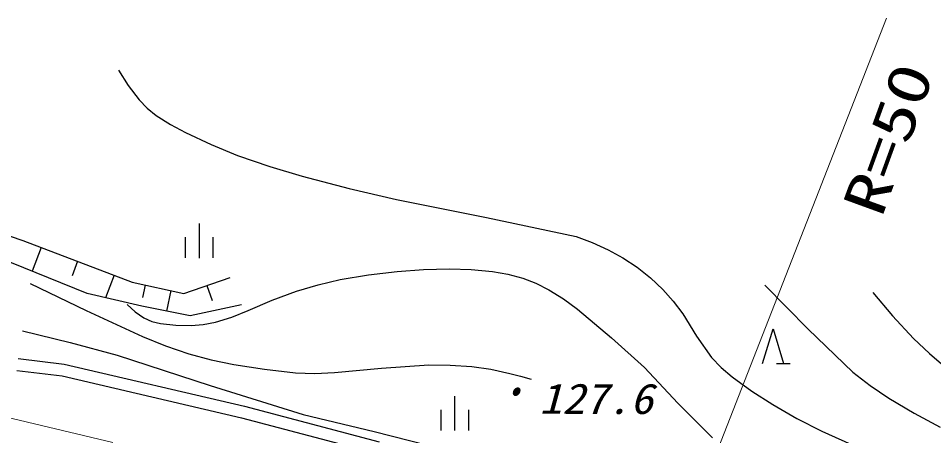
# Model space of a CAD drawing. Units: millimetres, scale not verified. Extents: x 40000 to 680000, y 20000 to 380000.
# Drawn here: x 226006 to 265802, y 301973 to 320103 of the extents above; entities that cross this region are included whole.
import ezdxf
from ezdxf.enums import TextEntityAlignment as Align

# ---------------------------------------------------------------- set-up
doc = ezdxf.new("R2010")
doc.units = ezdxf.units.MM
doc.header["$LTSCALE"] = 1000
doc.linetypes.add('CHAIN', pattern=[18.5, 12, -1.5, 3.5, -1.5])
for name, color, linetype, lineweight in [('M-BGD', 7, 'Continuous', 25), ('M-BGD-HTXT', 7, 'Continuous', 13), ('M-BMK', 2, 'CHAIN', 13)]:
    doc.layers.add(name, color=color, linetype=linetype, lineweight=lineweight)
doc.styles.add('ＭＳ ゴシック', font='')
doc.styles.get('ＭＳ ゴシック').set_extended_font_data('MS Gothic')

# ---------------------------------------------------------------- blocks, each defined once
blk = doc.blocks.new('BUHIN100')
at = {"color": 7, "linetype": 'Continuous', "lineweight": 25}
for p, q in [((-35, 749), (35, -749)), ((-607, 125), (-564, -774)), ((592, 182), (634, -717))]:
    blk.add_line(p, q, dxfattribs=at)

msp = doc.modelspace()

# ---------------------------------------------------------------- linework, layer by layer
at = {"layer": 'M-BGD'}
for p, q in [((218663, 312972), (226208, 310457)), ((229003, 308151), (222785, 310666)), ((226208, 310457), (230959, 308640)), ((227000, 310154), (226605, 309121)), ((228584, 309549), (228340, 308911)), ((230167, 308943), (229794, 307965)), ((233195, 308151), (235221, 308850)), ((230959, 308640), (233195, 308151)), ((231518, 308518), (231399, 307971)), ((234208, 308501), (234433, 307849)), ((231379, 307592), (229003, 308151)), ((232636, 308274), (232441, 307380)), ((235710, 307662), (233475, 307173)), ((233475, 307173), (231379, 307592)), ((226006, 305322), (228005, 305081)), ((228005, 305081), (235833, 303251)), ((258962, 305113), (259562, 305113)), ((225944, 304806), (227914, 304569)), ((227914, 304569), (235708, 302747)), ((235833, 303251), (241694, 301708)), ((235708, 302747), (241533, 301213))]:
    msp.add_line(p, q, dxfattribs=at)
for points in [[(230356, 317856), (230787, 317183), (231261, 316555), (231602, 316200), (231993, 315883), (232618, 315488), (233279, 315142), (234397, 314619), (235541, 314151), (236936, 313668), (238349, 313244), (240387, 312708), (242450, 312228), (246357, 311454), (250255, 310619), (250960, 310365), (251653, 310051), (252293, 309699), (252908, 309291), (253485, 308830), (254025, 308322), (254480, 307816), (254895, 307263), (255496, 306302), (256147, 305375), (256565, 304935), (257035, 304528), (257901, 303901), (258803, 303321), (259853, 302723), (260940, 302173), (262518, 301453)], [(230743, 307677), (231090, 307355), (231467, 307087), (231809, 306940), (232188, 306846), (232847, 306773), (233514, 306760), (234048, 306799), (234582, 306899), (235294, 307126), (235997, 307413), (237038, 307862), (238095, 308252), (239038, 308532), (239999, 308755), (241231, 308959), (242481, 309105), (243616, 309192), (244753, 309219), (245691, 309191), (246628, 309103), (247289, 308989), (247933, 308817), (248510, 308593), (249072, 308310), (249711, 307914), (250323, 307463), (251798, 306223), (253231, 304938), (254680, 303392), (256180, 301880)], [(226528, 308590), (228949, 307409), (231411, 306275), (232402, 305873), (233421, 305524), (234393, 305268), (235380, 305071), (236714, 304859), (238054, 304707), (238899, 304679), (239755, 304711), (241794, 304908), (243849, 305046), (244778, 305041), (245716, 304975), (246546, 304856), (247373, 304677), (247836, 304558), (248298, 304433)], [(258462, 308505), (260348, 306600), (262283, 304730), (263043, 304149), (263849, 303609), (264949, 302949), (266085, 302337)], [(263160, 308192), (264017, 307177), (264921, 306201), (265614, 305537), (266345, 304920)], [(226190, 306522), (228257, 306027), (230308, 305475), (234340, 304157), (238390, 302897), (241479, 302160), (244554, 301366), (245272, 301129), (245980, 300831), (246427, 300588), (246849, 300290), (247260, 299890), (247638, 299438), (247657, 299414), (247682, 299383)], [(258359, 305113), (258816, 306609), (259274, 305113)]]:
    msp.add_lwpolyline(points, dxfattribs=at)
at = {"layer": 'M-BGD-HTXT'}
msp.add_line((253359, 293605), (263755, 320103), dxfattribs=at)
at = {"layer": 'M-BMK'}
msp.add_line((230122, 301673), (220126, 304057), dxfattribs=at)

# ---------------------------------------------------------------- block references
at = {"layer": 'M-BGD', "rotation": 357.3093}
for p in [(233865, 310441), (244971, 302944)]:
    msp.add_blockref('BUHIN100', p, dxfattribs=at)

# ---------------------------------------------------------------- texts
at = {"layer": 'M-BGD-HTXT', "style": 'ＭＳ ゴシック', "width": 1.35}
msp.add_text('R=50', height=1833, rotation=70, dxfattribs=at).set_placement((264053, 311202), align=Align.BOTTOM_LEFT)
at = {"layer": 'M-BGD-HTXT', "style": 'ＭＳ ゴシック', "oblique": 15}
for s, width, p in [('・', 0.85, (246721, 302805)), ('127.6', 1.1, (248653, 302528))]:
    msp.add_text(s, height=1320, rotation=359.9, dxfattribs=dict(at, width=width)).set_placement(p, align=Align.BOTTOM_LEFT)

doc.saveas('drawing.dxf')
